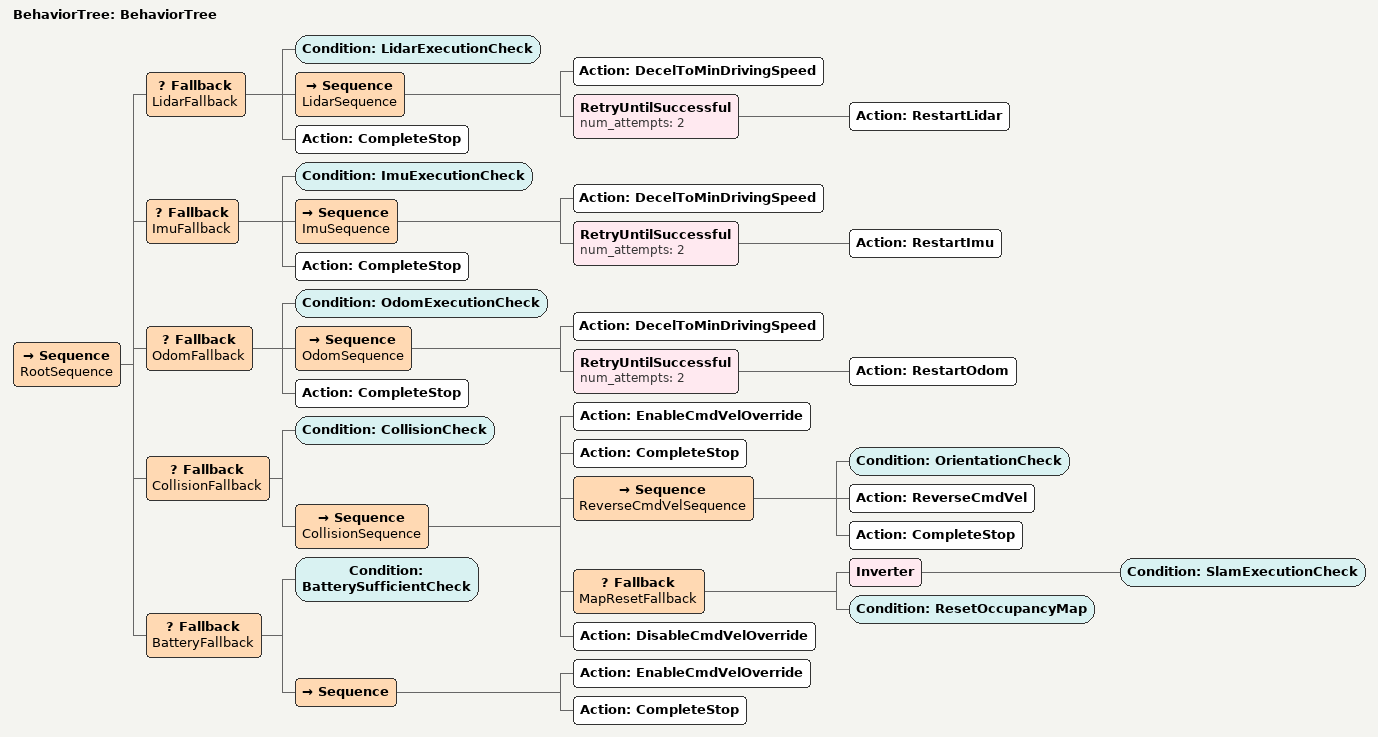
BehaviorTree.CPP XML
<?xml version="1.0"?>
<root main_tree_to_execute="BehaviorTree">
    <BehaviorTree ID="BehaviorTree">
        <Sequence name="RootSequence">
            <Fallback name="LidarFallback">
                <Condition ID="LidarExecutionCheck"/>
                <Sequence name="LidarSequence">
                    <Action ID="DecelToMinDrivingSpeed"/>
                    <RetryUntilSuccessful num_attempts="2">
                        <Action ID="RestartLidar"/>
                    </RetryUntilSuccessful>
                </Sequence>
                <Action ID="CompleteStop"/>
            </Fallback>
            <Fallback name="ImuFallback">
                <Condition ID="ImuExecutionCheck"/>
                <Sequence name="ImuSequence">
                    <Action ID="DecelToMinDrivingSpeed"/>
                    <RetryUntilSuccessful num_attempts="2">
                        <Action ID="RestartImu"/>
                    </RetryUntilSuccessful>
                </Sequence>
                <Action ID="CompleteStop"/>
            </Fallback>
            <Fallback name="OdomFallback">
                <Condition ID="OdomExecutionCheck"/>
                <Sequence name="OdomSequence">
                    <Action ID="DecelToMinDrivingSpeed"/>
                    <RetryUntilSuccessful num_attempts="2">
                        <Action ID="RestartOdom"/>
                    </RetryUntilSuccessful>
                </Sequence>
                <Action ID="CompleteStop"/>
            </Fallback>
            <Fallback name="CollisionFallback">
                <Condition ID="CollisionCheck"/>
                <Sequence name="CollisionSequence">
                    <Action ID="EnableCmdVelOverride"/>
                    <Action ID="CompleteStop"/>
                    <Sequence name="ReverseCmdVelSequence">
                        <Condition ID="OrientationCheck"/>
                        <Action ID="ReverseCmdVel"/>
                        <Action ID="CompleteStop"/>
                    </Sequence>
                    <Fallback name="MapResetFallback">
                        <Inverter>
                            <Condition ID="SlamExecutionCheck"/>
                        </Inverter>
                        <Condition ID="ResetOccupancyMap"/>
                    </Fallback>
                    <Action ID="DisableCmdVelOverride"/>
                </Sequence>
            </Fallback>
            <Fallback name="BatteryFallback">
                <Condition ID="BatterySufficientCheck"/>
                <Sequence>
                    <Action ID="EnableCmdVelOverride"/>
                    <Action ID="CompleteStop"/>
                </Sequence>
            </Fallback>
        </Sequence>
    </BehaviorTree>
</root>
